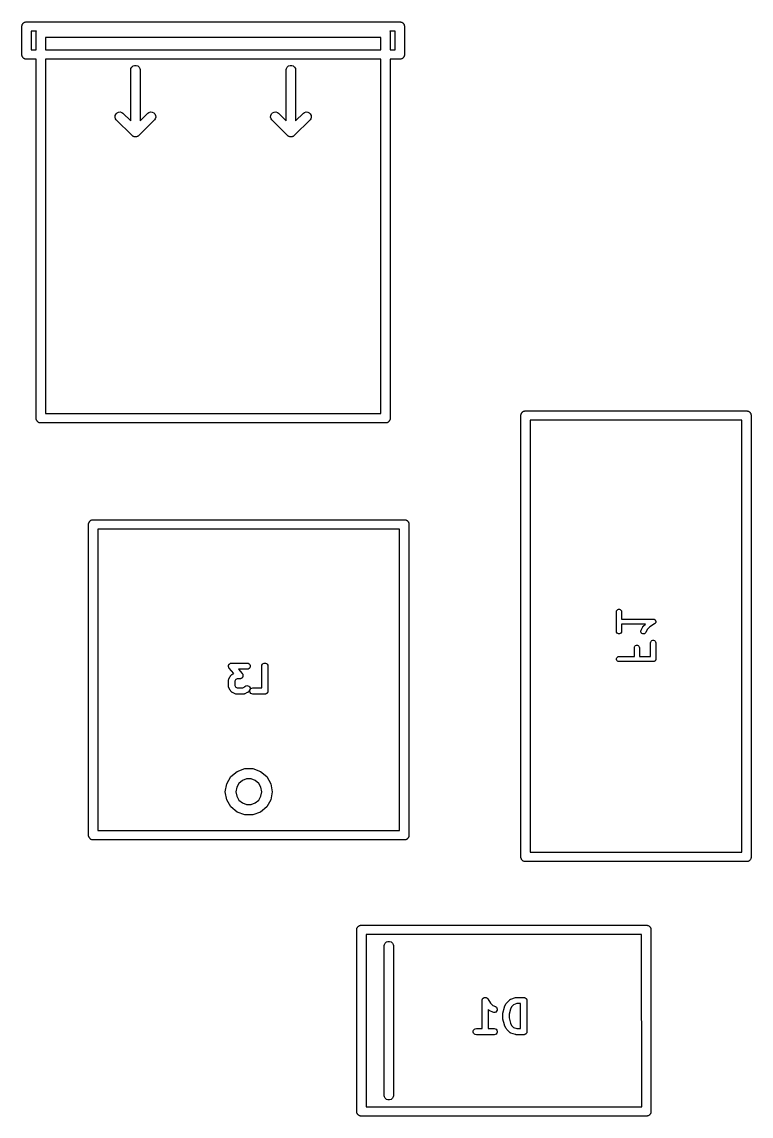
# Model space of a CAD drawing. Extents: x 86 to 122.3, y -103.9 to -55.1.
# Drawn here: x 110.55 to 122.28, y -77.42 to -59.82 of the extents above; entities that cross this region are included whole.
import ezdxf

# ---------------------------------------------------------------- set-up
doc = ezdxf.new("R2010")
doc.units = 0
doc.header["$MEASUREMENT"] = 0
doc.layers.add('BLACK', color=7, linetype='CONTINUOUS')

msp = doc.modelspace()

# ---------------------------------------------------------------- linework, layer by layer
at = {"layer": 'BLACK', "linetype": 'CONTINUOUS'}
for p, q in [((110.574, -59.8404), (110.578, -59.8353)), ((110.578, -59.8353), (110.584, -59.8319)), ((110.584, -59.8319), (110.589, -59.8276)), ((110.589, -59.8276), (110.595, -59.8254)), ((110.595, -59.8254), (110.601, -59.822)), ((110.601, -59.822), (110.607, -59.8209)), ((110.607, -59.8209), (110.614, -59.8186)), ((110.614, -59.8186), (110.62, -59.8186)), ((110.62, -59.8186), (110.62, -59.8186)), ((110.62, -59.8186), (116.633, -59.8186)), ((116.633, -59.8186), (116.64, -59.8186)), ((116.633, -59.8186), (116.633, -59.8186)), ((116.64, -59.8186), (116.646, -59.8209)), ((116.646, -59.8209), (116.653, -59.822)), ((116.653, -59.822), (116.659, -59.8254)), ((116.659, -59.8254), (116.665, -59.8276)), ((116.665, -59.8276), (116.67, -59.8319)), ((116.67, -59.8319), (116.676, -59.8353)), ((116.676, -59.8353), (116.68, -59.8404)), ((110.552, -59.8804), (110.554, -59.8741)), ((110.552, -59.887), (110.552, -59.8804)), ((110.552, -60.3304), (110.552, -59.887)), ((110.552, -59.887), (110.552, -59.887)), ((110.554, -59.8741), (110.555, -59.8676)), ((110.555, -59.8676), (110.559, -59.8618)), ((110.559, -59.8618), (110.561, -59.8555)), ((110.561, -59.8555), (110.565, -59.8504)), ((110.565, -59.8504), (110.569, -59.8446)), ((110.569, -59.8446), (110.574, -59.8404)), ((110.702, -59.9686), (110.702, -60.2686)), ((110.785, -59.9686), (110.702, -59.9686)), ((110.782, -59.9804), (110.784, -59.9741)), ((110.782, -59.987), (110.782, -59.9804)), ((110.782, -60.2686), (110.782, -59.987)), ((110.782, -59.987), (110.782, -59.987)), ((110.784, -59.9741), (110.785, -59.9686)), ((116.469, -59.9686), (116.47, -59.9741)), ((116.552, -59.9686), (116.469, -59.9686)), ((116.47, -59.9741), (116.472, -59.9804)), ((116.472, -59.9804), (116.472, -59.987)), ((116.472, -59.987), (116.472, -59.987)), ((116.472, -59.987), (116.472, -60.2686)), ((116.552, -60.2686), (116.552, -59.9686)), ((116.68, -59.8404), (116.685, -59.8446)), ((116.685, -59.8446), (116.689, -59.8504)), ((116.689, -59.8504), (116.693, -59.8555)), ((116.693, -59.8555), (116.695, -59.8618)), ((116.695, -59.8618), (116.698, -59.8676)), ((116.698, -59.8676), (116.7, -59.8741)), ((116.7, -59.8741), (116.702, -59.8804)), ((116.702, -59.8804), (116.702, -59.887)), ((116.702, -59.887), (116.702, -59.887)), ((116.702, -59.887), (116.702, -60.3502)), ((110.932, -60.0686), (110.932, -60.2686)), ((116.322, -60.0686), (110.932, -60.0686)), ((116.322, -60.2686), (116.322, -60.0686)), ((110.552, -60.3568), (110.552, -60.3304)), ((110.554, -60.3631), (110.552, -60.3568)), ((110.555, -60.3696), (110.554, -60.3631)), ((110.702, -60.2686), (110.782, -60.2686)), ((110.932, -60.2686), (116.322, -60.2686)), ((116.472, -60.2686), (116.552, -60.2686)), ((116.7, -60.3631), (116.698, -60.3696)), ((116.702, -60.3568), (116.7, -60.3631)), ((116.702, -60.3502), (116.702, -60.3502)), ((116.702, -60.3502), (116.702, -60.3568)), ((110.559, -60.3754), (110.555, -60.3696)), ((110.561, -60.3817), (110.559, -60.3754)), ((110.565, -60.3868), (110.561, -60.3817)), ((110.569, -60.3926), (110.565, -60.3868)), ((110.574, -60.3968), (110.569, -60.3926)), ((110.578, -60.4019), (110.574, -60.3968)), ((110.584, -60.4053), (110.578, -60.4019)), ((110.589, -60.4096), (110.584, -60.4053)), ((110.595, -60.4118), (110.589, -60.4096)), ((110.601, -60.4152), (110.595, -60.4118)), ((110.607, -60.4163), (110.601, -60.4152)), ((110.614, -60.4186), (110.607, -60.4163)), ((110.62, -60.4186), (110.614, -60.4186)), ((110.782, -60.4186), (110.62, -60.4186)), ((110.62, -60.4186), (110.62, -60.4186)), ((110.782, -66.1804), (110.782, -60.4186)), ((110.932, -60.4186), (110.932, -66.1186)), ((116.322, -60.4186), (110.932, -60.4186)), ((112.319, -60.5446), (112.339, -60.5276)), ((112.339, -60.5276), (112.364, -60.5186)), ((112.364, -60.5186), (112.39, -60.5186)), ((112.39, -60.5186), (112.415, -60.5276)), ((112.415, -60.5276), (112.435, -60.5446)), ((114.819, -60.5446), (114.839, -60.5276)), ((114.839, -60.5276), (114.864, -60.5186)), ((114.864, -60.5186), (114.89, -60.5186)), ((114.89, -60.5186), (114.915, -60.5276)), ((114.915, -60.5276), (114.935, -60.5446)), ((116.322, -66.1186), (116.322, -60.4186)), ((116.633, -60.4186), (116.472, -60.4186)), ((116.472, -60.4186), (116.472, -66.2002)), ((116.64, -60.4186), (116.633, -60.4186)), ((116.633, -60.4186), (116.633, -60.4186)), ((116.646, -60.4163), (116.64, -60.4186)), ((116.653, -60.4152), (116.646, -60.4163)), ((116.659, -60.4118), (116.653, -60.4152)), ((116.665, -60.4096), (116.659, -60.4118)), ((116.67, -60.4053), (116.665, -60.4096)), ((116.676, -60.4019), (116.67, -60.4053)), ((116.68, -60.3968), (116.676, -60.4019)), ((116.685, -60.3926), (116.68, -60.3968)), ((116.689, -60.3868), (116.685, -60.3926)), ((116.693, -60.3817), (116.689, -60.3868)), ((116.695, -60.3754), (116.693, -60.3817)), ((116.698, -60.3696), (116.695, -60.3754)), ((112.302, -60.587), (112.305, -60.5676)), ((112.302, -61.4125), (112.302, -60.587)), ((112.305, -60.5676), (112.319, -60.5446)), ((112.435, -60.5446), (112.448, -60.5676)), ((112.448, -60.5676), (112.452, -60.587)), ((112.452, -60.587), (112.452, -61.4125)), ((114.802, -60.587), (114.805, -60.5676)), ((114.802, -61.4125), (114.802, -60.587)), ((114.805, -60.5676), (114.819, -60.5446)), ((114.935, -60.5446), (114.948, -60.5676)), ((114.948, -60.5676), (114.952, -60.587)), ((114.952, -60.587), (114.952, -61.4125)), ((112.051, -61.3502), (112.053, -61.3239)), ((112.058, -61.3758), (112.051, -61.3502)), ((112.053, -61.3239), (112.065, -61.2999)), ((112.069, -61.392), (112.058, -61.3758)), ((112.065, -61.2999), (112.083, -61.2812)), ((112.317, -61.6397), (112.069, -61.392)), ((112.083, -61.2812), (112.107, -61.27)), ((112.107, -61.27), (112.134, -61.2677)), ((112.134, -61.2677), (112.159, -61.2746)), ((112.159, -61.2746), (112.175, -61.2859)), ((112.175, -61.2859), (112.302, -61.4125)), ((112.685, -61.392), (112.437, -61.6397)), ((112.452, -61.4125), (112.579, -61.2859)), ((112.579, -61.2859), (112.595, -61.2746)), ((112.595, -61.2746), (112.62, -61.2677)), ((112.62, -61.2677), (112.647, -61.27)), ((112.647, -61.27), (112.671, -61.2812)), ((112.671, -61.2812), (112.689, -61.2999)), ((112.696, -61.3758), (112.685, -61.392)), ((112.689, -61.2999), (112.7, -61.3239)), ((112.703, -61.3502), (112.696, -61.3758)), ((112.7, -61.3239), (112.703, -61.3502)), ((114.551, -61.3502), (114.553, -61.3239)), ((114.558, -61.3758), (114.551, -61.3502)), ((114.553, -61.3239), (114.565, -61.2999)), ((114.569, -61.392), (114.558, -61.3758)), ((114.565, -61.2999), (114.583, -61.2812)), ((114.817, -61.6397), (114.569, -61.392)), ((114.583, -61.2812), (114.607, -61.27)), ((114.607, -61.27), (114.634, -61.2677)), ((114.634, -61.2677), (114.659, -61.2746)), ((114.659, -61.2746), (114.675, -61.2859)), ((114.675, -61.2859), (114.802, -61.4125)), ((115.185, -61.392), (114.937, -61.6397)), ((114.952, -61.4125), (115.079, -61.2859)), ((115.079, -61.2859), (115.095, -61.2746)), ((115.095, -61.2746), (115.12, -61.2677)), ((115.12, -61.2677), (115.147, -61.27)), ((115.147, -61.27), (115.171, -61.2812)), ((115.171, -61.2812), (115.189, -61.2999)), ((115.196, -61.3758), (115.185, -61.392)), ((115.189, -61.2999), (115.2, -61.3239)), ((115.203, -61.3502), (115.196, -61.3758)), ((115.2, -61.3239), (115.203, -61.3502)), ((112.319, -61.6426), (112.317, -61.6397)), ((112.326, -61.6489), (112.319, -61.6426)), ((112.329, -61.6513), (112.326, -61.6489)), ((112.333, -61.656), (112.329, -61.6513)), ((112.329, -61.6513), (112.329, -61.6513)), ((112.336, -61.6574), (112.333, -61.656)), ((112.339, -61.6596), (112.336, -61.6574)), ((112.342, -61.6607), (112.339, -61.6596)), ((112.345, -61.6626), (112.342, -61.6607)), ((112.351, -61.6643), (112.345, -61.6626)), ((112.357, -61.6672), (112.351, -61.6643)), ((112.361, -61.6675), (112.357, -61.6672)), ((112.364, -61.6686), (112.361, -61.6675)), ((112.367, -61.6686), (112.364, -61.6686)), ((112.37, -61.6695), (112.367, -61.6686)), ((112.377, -61.6689), (112.37, -61.6695)), ((112.384, -61.6695), (112.377, -61.6689)), ((112.387, -61.6686), (112.384, -61.6695)), ((112.39, -61.6686), (112.387, -61.6686)), ((112.393, -61.6675), (112.39, -61.6686)), ((112.397, -61.6672), (112.393, -61.6675)), ((112.403, -61.6643), (112.397, -61.6672)), ((112.409, -61.6626), (112.403, -61.6643)), ((112.412, -61.6607), (112.409, -61.6626)), ((112.415, -61.6596), (112.412, -61.6607)), ((112.418, -61.6574), (112.415, -61.6596)), ((112.421, -61.656), (112.418, -61.6574)), ((112.425, -61.6513), (112.421, -61.656)), ((112.428, -61.6489), (112.425, -61.6513)), ((112.425, -61.6513), (112.425, -61.6513)), ((112.435, -61.6426), (112.428, -61.6489)), ((112.437, -61.6397), (112.435, -61.6426)), ((114.819, -61.6426), (114.817, -61.6397)), ((114.826, -61.6489), (114.819, -61.6426)), ((114.829, -61.6513), (114.826, -61.6489)), ((114.833, -61.656), (114.829, -61.6513)), ((114.829, -61.6513), (114.829, -61.6513)), ((114.836, -61.6574), (114.833, -61.656)), ((114.839, -61.6596), (114.836, -61.6574)), ((114.842, -61.6607), (114.839, -61.6596)), ((114.845, -61.6626), (114.842, -61.6607)), ((114.851, -61.6643), (114.845, -61.6626)), ((114.857, -61.6672), (114.851, -61.6643)), ((114.861, -61.6675), (114.857, -61.6672)), ((114.864, -61.6686), (114.861, -61.6675)), ((114.867, -61.6686), (114.864, -61.6686)), ((114.87, -61.6695), (114.867, -61.6686)), ((114.877, -61.6689), (114.87, -61.6695)), ((114.884, -61.6695), (114.877, -61.6689)), ((114.887, -61.6686), (114.884, -61.6695)), ((114.89, -61.6686), (114.887, -61.6686)), ((114.893, -61.6675), (114.89, -61.6686)), ((114.897, -61.6672), (114.893, -61.6675)), ((114.903, -61.6643), (114.897, -61.6672)), ((114.909, -61.6626), (114.903, -61.6643)), ((114.912, -61.6607), (114.909, -61.6626)), ((114.915, -61.6596), (114.912, -61.6607)), ((114.918, -61.6574), (114.915, -61.6596)), ((114.921, -61.656), (114.918, -61.6574)), ((114.925, -61.6513), (114.921, -61.656)), ((114.928, -61.6489), (114.925, -61.6513)), ((114.925, -61.6513), (114.925, -61.6513)), ((114.935, -61.6426), (114.928, -61.6489)), ((114.937, -61.6397), (114.935, -61.6426)), ((110.932, -66.1186), (116.322, -66.1186)), ((118.575, -66.1368), (118.577, -66.1305)), ((118.575, -66.1434), (118.575, -66.1368)), ((118.575, -73.2566), (118.575, -66.1434)), ((118.577, -66.1305), (118.578, -66.124)), ((118.578, -66.124), (118.582, -66.1182)), ((118.582, -66.1182), (118.584, -66.1119)), ((118.584, -66.1119), (118.588, -66.1068)), ((118.588, -66.1068), (118.592, -66.101)), ((118.592, -66.101), (118.597, -66.0968)), ((118.597, -66.0968), (118.601, -66.0917)), ((118.601, -66.0917), (118.607, -66.0883)), ((118.607, -66.0883), (118.612, -66.084)), ((118.612, -66.084), (118.618, -66.0818)), ((118.618, -66.0818), (118.624, -66.0784)), ((118.624, -66.0784), (118.631, -66.0773)), ((118.631, -66.0773), (118.637, -66.075)), ((118.637, -66.075), (118.643, -66.075)), ((118.643, -66.075), (118.643, -66.075)), ((118.643, -66.075), (122.207, -66.075)), ((122.207, -66.075), (122.213, -66.075)), ((122.207, -66.075), (122.207, -66.075)), ((122.213, -66.075), (122.219, -66.0773)), ((122.219, -66.0773), (122.226, -66.0784)), ((122.226, -66.0784), (122.232, -66.0818)), ((122.232, -66.0818), (122.238, -66.084)), ((122.238, -66.084), (122.243, -66.0883)), ((122.243, -66.0883), (122.249, -66.0917)), ((122.249, -66.0917), (122.253, -66.0968)), ((122.253, -66.0968), (122.258, -66.101)), ((122.258, -66.101), (122.262, -66.1068)), ((122.262, -66.1068), (122.266, -66.1119)), ((122.266, -66.1119), (122.268, -66.1182)), ((122.268, -66.1182), (122.272, -66.124)), ((122.272, -66.124), (122.273, -66.1305)), ((122.273, -66.1305), (122.275, -66.1368)), ((122.275, -66.1368), (122.275, -66.1434)), ((122.275, -66.1434), (122.275, -66.1434)), ((122.275, -66.1434), (122.275, -73.2566)), ((110.782, -66.2068), (110.782, -66.1804)), ((110.784, -66.2131), (110.782, -66.2068)), ((110.785, -66.2196), (110.784, -66.2131)), ((110.789, -66.2254), (110.785, -66.2196)), ((110.791, -66.2317), (110.789, -66.2254)), ((110.795, -66.2368), (110.791, -66.2317)), ((110.799, -66.2426), (110.795, -66.2368)), ((110.804, -66.2468), (110.799, -66.2426)), ((110.808, -66.2519), (110.804, -66.2468)), ((110.814, -66.2553), (110.808, -66.2519)), ((110.819, -66.2596), (110.814, -66.2553)), ((110.825, -66.2618), (110.819, -66.2596)), ((110.831, -66.2652), (110.825, -66.2618)), ((110.837, -66.2663), (110.831, -66.2652)), ((110.844, -66.2686), (110.837, -66.2663)), ((110.85, -66.2686), (110.844, -66.2686)), ((116.403, -66.2686), (110.85, -66.2686)), ((110.85, -66.2686), (110.85, -66.2686)), ((116.41, -66.2686), (116.403, -66.2686)), ((116.403, -66.2686), (116.403, -66.2686)), ((116.416, -66.2663), (116.41, -66.2686)), ((116.423, -66.2652), (116.416, -66.2663)), ((116.429, -66.2618), (116.423, -66.2652)), ((116.435, -66.2596), (116.429, -66.2618)), ((116.44, -66.2553), (116.435, -66.2596)), ((116.446, -66.2519), (116.44, -66.2553)), ((116.45, -66.2468), (116.446, -66.2519)), ((116.455, -66.2426), (116.45, -66.2468)), ((116.459, -66.2368), (116.455, -66.2426)), ((116.463, -66.2317), (116.459, -66.2368)), ((116.465, -66.2254), (116.463, -66.2317)), ((116.468, -66.2196), (116.465, -66.2254)), ((116.47, -66.2131), (116.468, -66.2196)), ((116.472, -66.2068), (116.47, -66.2131)), ((116.472, -66.2002), (116.472, -66.2002)), ((116.472, -66.2002), (116.472, -66.2068)), ((118.725, -66.225), (118.725, -73.175)), ((122.125, -66.225), (118.725, -66.225)), ((122.125, -73.175), (122.125, -66.225)), ((111.625, -67.8868), (111.627, -67.8805)), ((111.625, -67.8934), (111.625, -67.8868)), ((111.625, -72.9066), (111.625, -67.8934)), ((111.627, -67.8805), (111.628, -67.874)), ((111.628, -67.874), (111.632, -67.8682)), ((111.632, -67.8682), (111.634, -67.8619)), ((111.634, -67.8619), (111.638, -67.8568)), ((111.638, -67.8568), (111.642, -67.851)), ((111.642, -67.851), (111.647, -67.8468)), ((111.647, -67.8468), (111.651, -67.8417)), ((111.651, -67.8417), (111.657, -67.8383)), ((111.657, -67.8383), (111.662, -67.834)), ((111.662, -67.834), (111.668, -67.8318)), ((111.668, -67.8318), (111.674, -67.8284)), ((111.674, -67.8284), (111.681, -67.8273)), ((111.681, -67.8273), (111.687, -67.825)), ((111.687, -67.825), (111.693, -67.825)), ((111.693, -67.825), (111.693, -67.825)), ((111.693, -67.825), (116.707, -67.825)), ((116.707, -67.825), (116.713, -67.825)), ((116.707, -67.825), (116.707, -67.825)), ((116.713, -67.825), (116.719, -67.8273)), ((116.719, -67.8273), (116.726, -67.8284)), ((116.726, -67.8284), (116.732, -67.8318)), ((116.732, -67.8318), (116.738, -67.834)), ((116.738, -67.834), (116.743, -67.8383)), ((116.743, -67.8383), (116.749, -67.8417)), ((116.749, -67.8417), (116.753, -67.8468)), ((116.753, -67.8468), (116.758, -67.851)), ((116.758, -67.851), (116.762, -67.8568)), ((116.762, -67.8568), (116.766, -67.8619)), ((116.766, -67.8619), (116.768, -67.8682)), ((116.768, -67.8682), (116.772, -67.874)), ((116.772, -67.874), (116.773, -67.8805)), ((116.773, -67.8805), (116.775, -67.8868)), ((116.775, -67.8868), (116.775, -67.8934)), ((116.775, -67.8934), (116.775, -67.8934)), ((116.775, -67.8934), (116.775, -72.9066)), ((111.775, -67.975), (111.775, -72.825)), ((116.625, -67.975), (111.775, -67.975)), ((116.625, -72.825), (116.625, -67.975)), ((120.11, -69.3071), (120.112, -69.293)), ((120.11, -69.6214), (120.11, -69.3071)), ((120.112, -69.293), (120.12, -69.2806)), ((120.12, -69.2806), (120.131, -69.2714)), ((120.131, -69.2714), (120.144, -69.2665)), ((120.144, -69.2665), (120.158, -69.2665)), ((120.158, -69.2665), (120.172, -69.2714)), ((120.172, -69.2714), (120.183, -69.2806)), ((120.183, -69.2806), (120.19, -69.293)), ((120.19, -69.293), (120.192, -69.3071)), ((120.192, -69.3071), (120.192, -69.423)), ((120.192, -69.423), (120.701, -69.423)), ((120.575, -69.5055), (120.192, -69.5055)), ((120.192, -69.5055), (120.192, -69.6214)), ((120.541, -69.5399), (120.575, -69.5055)), ((120.724, -69.4986), (120.649, -69.5487)), ((120.701, -69.423), (120.703, -69.4234)), ((120.703, -69.4234), (120.706, -69.4233)), ((120.706, -69.4233), (120.71, -69.4247)), ((120.71, -69.4247), (120.715, -69.4255)), ((120.715, -69.4255), (120.717, -69.4267)), ((120.717, -69.4267), (120.719, -69.4273)), ((120.719, -69.4273), (120.723, -69.4302)), ((120.723, -69.4302), (120.728, -69.4327)), ((120.726, -69.497), (120.724, -69.4986)), ((120.728, -69.4959), (120.726, -69.497)), ((120.728, -69.4327), (120.729, -69.4344)), ((120.731, -69.4921), (120.728, -69.4959)), ((120.729, -69.4344), (120.731, -69.4358)), ((120.731, -69.4358), (120.734, -69.4399)), ((120.734, -69.4887), (120.731, -69.4921)), ((120.734, -69.4399), (120.737, -69.4437)), ((120.735, -69.4867), (120.734, -69.4887)), ((120.737, -69.4849), (120.735, -69.4867)), ((120.737, -69.4437), (120.738, -69.4458)), ((120.739, -69.4803), (120.737, -69.4849)), ((120.738, -69.4458), (120.739, -69.4477)), ((120.739, -69.4477), (120.74, -69.4525)), ((120.741, -69.4759), (120.739, -69.4803)), ((120.74, -69.4525), (120.742, -69.4571)), ((120.742, -69.4714), (120.741, -69.4736)), ((120.741, -69.4736), (120.741, -69.4759)), ((120.742, -69.4571), (120.742, -69.4594)), ((120.742, -69.4594), (120.742, -69.4616)), ((120.742, -69.4616), (120.742, -69.4665)), ((120.742, -69.4665), (120.742, -69.4714)), ((120.112, -69.6355), (120.11, -69.6214)), ((120.12, -69.6479), (120.112, -69.6355)), ((120.131, -69.6572), (120.12, -69.6479)), ((120.144, -69.6621), (120.131, -69.6572)), ((120.158, -69.6621), (120.144, -69.6621)), ((120.172, -69.6572), (120.158, -69.6621)), ((120.183, -69.6479), (120.172, -69.6572)), ((120.19, -69.6355), (120.183, -69.6479)), ((120.192, -69.6214), (120.19, -69.6355)), ((120.503, -69.6167), (120.507, -69.603)), ((120.504, -69.631), (120.503, -69.6167)), ((120.51, -69.6442), (120.504, -69.631)), ((120.507, -69.603), (120.533, -69.5506)), ((120.519, -69.6546), (120.51, -69.6442)), ((120.532, -69.661), (120.519, -69.6546)), ((120.547, -69.6626), (120.532, -69.661)), ((120.533, -69.5506), (120.537, -69.5453)), ((120.537, -69.5453), (120.541, -69.5399)), ((120.56, -69.6593), (120.547, -69.6626)), ((120.572, -69.6514), (120.56, -69.6593)), ((120.581, -69.6399), (120.572, -69.6514)), ((120.604, -69.5935), (120.581, -69.6399)), ((120.649, -69.5487), (120.604, -69.5935)), ((120.401, -69.8692), (120.408, -69.8568)), ((120.408, -69.8568), (120.419, -69.8476)), ((120.419, -69.8476), (120.432, -69.8427)), ((120.432, -69.8427), (120.446, -69.8427)), ((120.446, -69.8427), (120.46, -69.8476)), ((120.46, -69.8476), (120.471, -69.8568)), ((120.471, -69.8568), (120.478, -69.8692)), ((120.66, -69.8048), (120.662, -69.7907)), ((120.66, -70.0254), (120.66, -69.8048)), ((120.662, -69.7907), (120.67, -69.7782)), ((120.67, -69.7782), (120.681, -69.769)), ((120.681, -69.769), (120.694, -69.7641)), ((120.694, -69.7641), (120.708, -69.7641)), ((120.708, -69.7641), (120.722, -69.769)), ((120.722, -69.769), (120.733, -69.7782)), ((120.733, -69.7782), (120.74, -69.7907)), ((120.74, -69.7907), (120.742, -69.8048)), ((120.742, -69.8048), (120.742, -70.0667)), ((120.115, -70.046), (120.125, -70.0351)), ((120.125, -70.0351), (120.137, -70.0279)), ((120.137, -70.0279), (120.151, -70.0254)), ((120.151, -70.0254), (120.398, -70.0254)), ((120.398, -69.8833), (120.401, -69.8692)), ((120.398, -70.0254), (120.398, -69.8833)), ((120.478, -69.8692), (120.481, -69.8833)), ((120.481, -69.8833), (120.481, -70.0254)), ((120.481, -70.0254), (120.66, -70.0254)), ((113.874, -70.182), (113.875, -70.1772)), ((113.875, -70.1858), (113.874, -70.182)), ((113.875, -70.1723), (113.876, -70.1686)), ((113.875, -70.1772), (113.875, -70.1723)), ((113.875, -70.1896), (113.875, -70.1858)), ((113.876, -70.1942), (113.875, -70.1896)), ((113.876, -70.1648), (113.879, -70.1605)), ((113.876, -70.1686), (113.876, -70.1648)), ((113.877, -70.199), (113.876, -70.1942)), ((113.879, -70.2023), (113.877, -70.199)), ((113.879, -70.1605), (113.881, -70.156)), ((113.881, -70.206), (113.879, -70.2023)), ((113.881, -70.156), (113.883, -70.153)), ((113.884, -70.2097), (113.881, -70.206)), ((113.883, -70.153), (113.885, -70.1496)), ((113.886, -70.2139), (113.884, -70.2097)), ((113.885, -70.1496), (113.889, -70.1464)), ((113.96, -70.2977), (113.886, -70.2139)), ((113.889, -70.1464), (113.892, -70.1427)), ((113.892, -70.1427), (113.895, -70.1407)), ((113.895, -70.1407), (113.898, -70.1382)), ((113.898, -70.1382), (113.902, -70.1364)), ((113.902, -70.1364), (113.907, -70.134)), ((113.907, -70.134), (113.911, -70.1333)), ((113.911, -70.1333), (113.914, -70.1319)), ((113.914, -70.1319), (113.919, -70.1318)), ((113.919, -70.1318), (113.924, -70.131)), ((113.924, -70.131), (114.171, -70.131)), ((114.171, -70.131), (114.189, -70.134)), ((114.189, -70.134), (114.204, -70.1427)), ((114.204, -70.2193), (114.189, -70.2279)), ((114.204, -70.1427), (114.215, -70.156)), ((114.215, -70.206), (114.204, -70.2193)), ((114.215, -70.156), (114.221, -70.1723)), ((114.221, -70.1896), (114.215, -70.206)), ((114.221, -70.1723), (114.221, -70.1896)), ((114.407, -70.181), (114.41, -70.1639)), ((114.407, -70.531), (114.407, -70.181)), ((114.41, -70.1639), (114.419, -70.1488)), ((114.419, -70.1488), (114.432, -70.1377)), ((114.432, -70.1377), (114.448, -70.1317)), ((114.448, -70.1317), (114.466, -70.1317)), ((114.466, -70.1317), (114.482, -70.1377)), ((114.482, -70.1377), (114.495, -70.1488)), ((114.495, -70.1488), (114.504, -70.1639)), ((114.504, -70.1639), (114.507, -70.181)), ((114.507, -70.181), (114.507, -70.581)), ((120.111, -70.0595), (120.115, -70.046)), ((120.111, -70.0738), (120.111, -70.0595)), ((120.115, -70.0873), (120.111, -70.0738)), ((120.125, -70.0983), (120.115, -70.0873)), ((120.137, -70.1054), (120.125, -70.0983)), ((120.151, -70.1079), (120.137, -70.1054)), ((120.701, -70.1079), (120.151, -70.1079)), ((120.705, -70.1073), (120.701, -70.1079)), ((120.708, -70.1073), (120.705, -70.1073)), ((120.712, -70.1061), (120.708, -70.1073)), ((120.715, -70.1054), (120.712, -70.1061)), ((120.718, -70.1036), (120.715, -70.1054)), ((120.722, -70.1024), (120.718, -70.1036)), ((120.725, -70.1001), (120.722, -70.1024)), ((120.728, -70.0983), (120.725, -70.1001)), ((120.73, -70.0955), (120.728, -70.0983)), ((120.733, -70.0932), (120.73, -70.0955)), ((120.735, -70.0901), (120.733, -70.0932)), ((120.737, -70.0873), (120.735, -70.0901)), ((120.738, -70.0839), (120.737, -70.0873)), ((120.74, -70.0808), (120.738, -70.0839)), ((120.741, -70.0772), (120.74, -70.0808)), ((120.742, -70.0738), (120.741, -70.0772)), ((120.742, -70.0667), (120.742, -70.0702)), ((120.742, -70.0702), (120.742, -70.0738)), ((113.876, -70.3982), (113.877, -70.3924)), ((113.877, -70.3924), (113.878, -70.3899)), ((113.878, -70.3899), (113.879, -70.3872)), ((113.879, -70.3872), (113.898, -70.3491)), ((113.898, -70.3491), (113.903, -70.3426)), ((113.903, -70.3426), (113.908, -70.3361)), ((113.908, -70.3361), (113.927, -70.317)), ((113.927, -70.317), (113.933, -70.3124)), ((113.933, -70.3124), (113.94, -70.3077)), ((113.94, -70.3077), (113.96, -70.2977)), ((113.992, -70.3935), (113.984, -70.401)), ((114.012, -70.3833), (113.992, -70.3935)), ((114.057, -70.3833), (114.012, -70.3833)), ((114.171, -70.231), (114.034, -70.231)), ((114.034, -70.231), (114.095, -70.3004)), ((114.062, -70.3825), (114.057, -70.3833)), ((114.067, -70.3824), (114.062, -70.3825)), ((114.07, -70.381), (114.067, -70.3824)), ((114.074, -70.3803), (114.07, -70.381)), ((114.078, -70.3779), (114.074, -70.3803)), ((114.083, -70.3761), (114.078, -70.3779)), ((114.086, -70.3736), (114.083, -70.3761)), ((114.089, -70.3716), (114.086, -70.3736)), ((114.092, -70.3679), (114.089, -70.3716)), ((114.096, -70.3647), (114.092, -70.3679)), ((114.095, -70.3004), (114.097, -70.3046)), ((114.098, -70.3613), (114.096, -70.3647)), ((114.097, -70.3046), (114.1, -70.3083)), ((114.1, -70.3583), (114.098, -70.3613)), ((114.1, -70.3083), (114.102, -70.312)), ((114.102, -70.3537), (114.1, -70.3583)), ((114.102, -70.312), (114.104, -70.3153)), ((114.104, -70.3495), (114.102, -70.3537)), ((114.104, -70.3153), (114.105, -70.3201)), ((114.105, -70.3456), (114.104, -70.3495)), ((114.105, -70.3201), (114.106, -70.3247)), ((114.106, -70.342), (114.105, -70.3456)), ((114.106, -70.3247), (114.106, -70.3285)), ((114.106, -70.3285), (114.107, -70.3323)), ((114.107, -70.3323), (114.106, -70.3371)), ((114.106, -70.3371), (114.106, -70.342)), ((114.189, -70.2279), (114.171, -70.231)), ((113.874, -70.4038), (113.876, -70.3982)), ((113.874, -70.4067), (113.874, -70.4038)), ((113.874, -70.4095), (113.874, -70.4067)), ((113.874, -70.5048), (113.874, -70.4095)), ((113.874, -70.5076), (113.874, -70.5048)), ((113.874, -70.5105), (113.874, -70.5076)), ((113.876, -70.5161), (113.874, -70.5105)), ((113.877, -70.5219), (113.876, -70.5161)), ((113.878, -70.5244), (113.877, -70.5219)), ((113.879, -70.5271), (113.878, -70.5244)), ((113.898, -70.5652), (113.879, -70.5271)), ((113.903, -70.5717), (113.898, -70.5652)), ((113.984, -70.401), (113.974, -70.4213)), ((113.974, -70.4213), (113.974, -70.493)), ((113.974, -70.493), (113.984, -70.5132)), ((113.984, -70.5132), (113.992, -70.5208)), ((113.992, -70.5208), (114.012, -70.531)), ((114.012, -70.531), (114.102, -70.531)), ((114.102, -70.531), (114.123, -70.5208)), ((114.123, -70.5208), (114.136, -70.5075)), ((114.136, -70.5075), (114.15, -70.4975)), ((114.15, -70.4975), (114.167, -70.493)), ((114.167, -70.493), (114.184, -70.4946)), ((114.184, -70.4946), (114.2, -70.5019)), ((114.2, -70.5019), (114.212, -70.5142)), ((114.217, -70.564), (114.207, -70.5782)), ((114.212, -70.5142), (114.22, -70.5299)), ((114.221, -70.5472), (114.217, -70.564)), ((114.217, -70.5723), (114.223, -70.556)), ((114.22, -70.5299), (114.221, -70.5472)), ((114.223, -70.556), (114.235, -70.5426)), ((114.235, -70.5426), (114.25, -70.534)), ((114.25, -70.534), (114.267, -70.531)), ((114.267, -70.531), (114.407, -70.531)), ((113.908, -70.5782), (113.903, -70.5717)), ((113.927, -70.5973), (113.908, -70.5782)), ((113.933, -70.6019), (113.927, -70.5973)), ((113.94, -70.6066), (113.933, -70.6019)), ((113.978, -70.6257), (113.94, -70.6066)), ((113.98, -70.6265), (113.978, -70.6257)), ((113.983, -70.6279), (113.98, -70.6265)), ((113.989, -70.629), (113.983, -70.6279)), ((113.994, -70.6306), (113.989, -70.629)), ((113.997, -70.6305), (113.994, -70.6306)), ((114, -70.631), (113.997, -70.6305)), ((114.114, -70.631), (114, -70.631)), ((114.117, -70.6305), (114.114, -70.631)), ((114.12, -70.6306), (114.117, -70.6305)), ((114.126, -70.629), (114.12, -70.6306)), ((114.131, -70.6279), (114.126, -70.629)), ((114.134, -70.6265), (114.131, -70.6279)), ((114.137, -70.6257), (114.134, -70.6265)), ((114.175, -70.6066), (114.137, -70.6257)), ((114.181, -70.6018), (114.175, -70.6066)), ((114.188, -70.5973), (114.181, -70.6018)), ((114.207, -70.5782), (114.188, -70.5973)), ((114.217, -70.5896), (114.217, -70.5723)), ((114.223, -70.606), (114.217, -70.5896)), ((114.235, -70.6193), (114.223, -70.606)), ((114.25, -70.6279), (114.235, -70.6193)), ((114.267, -70.631), (114.25, -70.6279)), ((114.457, -70.631), (114.267, -70.631)), ((114.461, -70.6302), (114.457, -70.631)), ((114.466, -70.6302), (114.461, -70.6302)), ((114.47, -70.6287), (114.466, -70.6302)), ((114.474, -70.6279), (114.47, -70.6287)), ((114.478, -70.6257), (114.474, -70.6279)), ((114.482, -70.6243), (114.478, -70.6257)), ((114.485, -70.6214), (114.482, -70.6243)), ((114.489, -70.6193), (114.485, -70.6214)), ((114.492, -70.6159), (114.489, -70.6193)), ((114.495, -70.6131), (114.492, -70.6159)), ((114.498, -70.6093), (114.495, -70.6131)), ((114.5, -70.606), (114.498, -70.6093)), ((114.502, -70.6018), (114.5, -70.606)), ((114.504, -70.5981), (114.502, -70.6018)), ((114.505, -70.5937), (114.504, -70.5981)), ((114.506, -70.5896), (114.505, -70.5937)), ((114.507, -70.581), (114.506, -70.5853)), ((114.506, -70.5853), (114.506, -70.5896)), ((113.845, -72.0708), (113.911, -71.9571)), ((113.911, -71.9571), (114.011, -71.8728)), ((114.011, -71.8728), (114.134, -71.8279)), ((114.134, -71.8279), (114.266, -71.8279)), ((114.266, -71.8279), (114.389, -71.8728)), ((114.389, -71.8728), (114.489, -71.9571)), ((114.489, -71.9571), (114.555, -72.0708)), ((113.822, -72.2), (113.845, -72.0708)), ((114.005, -72.1289), (113.992, -72.2)), ((114.041, -72.0664), (114.005, -72.1289)), ((114.096, -72.02), (114.041, -72.0664)), ((114.164, -71.9953), (114.096, -72.02)), ((114.236, -71.9953), (114.164, -71.9953)), ((114.304, -72.02), (114.236, -71.9953)), ((114.359, -72.0664), (114.304, -72.02)), ((114.395, -72.1289), (114.359, -72.0664)), ((114.408, -72.2), (114.395, -72.1289)), ((114.555, -72.0708), (114.578, -72.2)), ((113.845, -72.3292), (113.822, -72.2)), ((113.911, -72.4429), (113.845, -72.3292)), ((113.992, -72.2), (114.005, -72.2711)), ((114.005, -72.2711), (114.041, -72.3336)), ((114.359, -72.3336), (114.395, -72.2711)), ((114.395, -72.2711), (114.408, -72.2)), ((114.555, -72.3292), (114.489, -72.4429)), ((114.578, -72.2), (114.555, -72.3292)), ((114.011, -72.5272), (113.911, -72.4429)), ((114.041, -72.3336), (114.096, -72.38)), ((114.096, -72.38), (114.164, -72.4047)), ((114.164, -72.4047), (114.236, -72.4047)), ((114.236, -72.4047), (114.304, -72.38)), ((114.304, -72.38), (114.359, -72.3336)), ((114.489, -72.4429), (114.389, -72.5272)), ((114.134, -72.5721), (114.011, -72.5272)), ((114.266, -72.5721), (114.134, -72.5721)), ((114.389, -72.5272), (114.266, -72.5721)), ((111.775, -72.825), (116.625, -72.825)), ((111.625, -72.9132), (111.625, -72.9066)), ((111.625, -72.9066), (111.625, -72.9066)), ((111.627, -72.9195), (111.625, -72.9132)), ((111.628, -72.926), (111.627, -72.9195)), ((111.632, -72.9318), (111.628, -72.926)), ((111.634, -72.9381), (111.632, -72.9318)), ((111.638, -72.9432), (111.634, -72.9381)), ((111.642, -72.949), (111.638, -72.9432)), ((111.647, -72.9532), (111.642, -72.949)), ((111.651, -72.9583), (111.647, -72.9532)), ((111.657, -72.9617), (111.651, -72.9583)), ((111.662, -72.966), (111.657, -72.9617)), ((111.668, -72.9682), (111.662, -72.966)), ((111.674, -72.9716), (111.668, -72.9682)), ((111.681, -72.9727), (111.674, -72.9716)), ((111.687, -72.975), (111.681, -72.9727)), ((111.693, -72.975), (111.687, -72.975)), ((116.707, -72.975), (111.693, -72.975)), ((111.693, -72.975), (111.693, -72.975)), ((116.713, -72.975), (116.707, -72.975)), ((116.707, -72.975), (116.707, -72.975)), ((116.719, -72.9727), (116.713, -72.975)), ((116.726, -72.9716), (116.719, -72.9727)), ((116.732, -72.9682), (116.726, -72.9716)), ((116.738, -72.966), (116.732, -72.9682)), ((116.743, -72.9617), (116.738, -72.966)), ((116.749, -72.9583), (116.743, -72.9617)), ((116.753, -72.9532), (116.749, -72.9583)), ((116.758, -72.949), (116.753, -72.9532)), ((116.762, -72.9432), (116.758, -72.949)), ((116.766, -72.9381), (116.762, -72.9432)), ((116.768, -72.9318), (116.766, -72.9381)), ((116.772, -72.926), (116.768, -72.9318)), ((116.773, -72.9195), (116.772, -72.926)), ((116.775, -72.9132), (116.773, -72.9195)), ((116.775, -72.9066), (116.775, -72.9066)), ((116.775, -72.9066), (116.775, -72.9132)), ((118.725, -73.175), (122.125, -73.175)), ((118.575, -73.2632), (118.575, -73.2566)), ((118.575, -73.2566), (118.575, -73.2566)), ((118.577, -73.2695), (118.575, -73.2632)), ((118.578, -73.276), (118.577, -73.2695)), ((118.582, -73.2818), (118.578, -73.276)), ((118.584, -73.2881), (118.582, -73.2818)), ((118.588, -73.2932), (118.584, -73.2881)), ((118.592, -73.299), (118.588, -73.2932)), ((118.597, -73.3032), (118.592, -73.299)), ((118.601, -73.3083), (118.597, -73.3032)), ((118.607, -73.3117), (118.601, -73.3083)), ((118.612, -73.316), (118.607, -73.3117)), ((118.618, -73.3182), (118.612, -73.316)), ((118.624, -73.3216), (118.618, -73.3182)), ((118.631, -73.3227), (118.624, -73.3216)), ((118.637, -73.325), (118.631, -73.3227)), ((118.643, -73.325), (118.637, -73.325)), ((122.207, -73.325), (118.643, -73.325)), ((118.643, -73.325), (118.643, -73.325)), ((122.213, -73.325), (122.207, -73.325)), ((122.207, -73.325), (122.207, -73.325)), ((122.219, -73.3227), (122.213, -73.325)), ((122.226, -73.3216), (122.219, -73.3227)), ((122.232, -73.3182), (122.226, -73.3216)), ((122.238, -73.316), (122.232, -73.3182)), ((122.243, -73.3117), (122.238, -73.316)), ((122.249, -73.3083), (122.243, -73.3117)), ((122.253, -73.3032), (122.249, -73.3083)), ((122.258, -73.299), (122.253, -73.3032)), ((122.262, -73.2932), (122.258, -73.299)), ((122.266, -73.2881), (122.262, -73.2932)), ((122.268, -73.2818), (122.266, -73.2881)), ((122.272, -73.276), (122.268, -73.2818)), ((122.273, -73.2695), (122.272, -73.276)), ((122.275, -73.2632), (122.273, -73.2695)), ((122.275, -73.2566), (122.275, -73.2566)), ((122.275, -73.2566), (122.275, -73.2632)), ((115.936, -77.3293), (115.935, -74.4159)), ((115.935, -74.4159), (115.936, -74.4159)), ((115.936, -74.4093), (115.938, -74.403)), ((115.936, -74.4159), (115.936, -74.4093)), ((115.938, -74.403), (115.939, -74.3965)), ((115.939, -74.3965), (115.942, -74.3907)), ((115.942, -74.3907), (115.945, -74.3844)), ((115.945, -74.3844), (115.949, -74.3793)), ((115.949, -74.3793), (115.952, -74.3735)), ((115.952, -74.3735), (115.957, -74.3693)), ((115.957, -74.3693), (115.962, -74.3642)), ((115.962, -74.3642), (115.967, -74.3608)), ((115.967, -74.3608), (115.972, -74.3565)), ((115.972, -74.3565), (115.979, -74.3543)), ((115.979, -74.3543), (115.984, -74.3509)), ((115.984, -74.3509), (115.991, -74.3498)), ((115.991, -74.3498), (115.997, -74.3475)), ((115.997, -74.3475), (116.004, -74.3475)), ((116.004, -74.3475), (116.004, -74.3475)), ((116.004, -74.3475), (120.597, -74.3475)), ((120.597, -74.3475), (120.604, -74.3475)), ((120.597, -74.3475), (120.597, -74.3475)), ((120.604, -74.3475), (120.61, -74.3498)), ((120.61, -74.3498), (120.617, -74.3509)), ((120.617, -74.3509), (120.622, -74.3543)), ((120.622, -74.3543), (120.629, -74.3565)), ((120.629, -74.3565), (120.634, -74.3608)), ((120.634, -74.3608), (120.639, -74.3642)), ((120.639, -74.3642), (120.644, -74.3693)), ((120.644, -74.3693), (120.649, -74.3735)), ((120.649, -74.3735), (120.652, -74.3793)), ((120.652, -74.3793), (120.656, -74.3844)), ((120.656, -74.3844), (120.659, -74.3907)), ((120.659, -74.3907), (120.662, -74.3965)), ((120.662, -74.3965), (120.663, -74.403)), ((120.663, -74.403), (120.665, -74.4093)), ((120.665, -74.4093), (120.665, -74.4159)), ((120.665, -74.4159), (120.665, -74.4159)), ((120.665, -74.4159), (120.665, -77.3491)), ((116.085, -74.4975), (116.085, -77.2675)), ((120.515, -74.4975), (116.085, -74.4975)), ((116.392, -74.6335), (116.412, -74.6165)), ((116.412, -74.6165), (116.437, -74.6075)), ((116.437, -74.6075), (116.464, -74.6075)), ((116.464, -74.6075), (116.489, -74.6165)), ((116.489, -74.6165), (116.509, -74.6335)), ((120.516, -77.2675), (120.515, -74.4975)), ((116.375, -74.6759), (116.379, -74.6565)), ((116.376, -77.0891), (116.375, -74.6759)), ((116.379, -74.6565), (116.392, -74.6335)), ((116.509, -74.6335), (116.522, -74.6565)), ((116.522, -74.6565), (116.525, -74.6759)), ((116.525, -74.6759), (116.525, -77.0891)), ((117.95, -75.5587), (117.951, -75.556)), ((117.95, -76.0087), (117.95, -75.5587)), ((117.951, -75.5532), (117.952, -75.5475)), ((117.951, -75.556), (117.951, -75.5532)), ((117.952, -75.5475), (117.954, -75.5416)), ((117.954, -75.5416), (117.955, -75.5392)), ((117.955, -75.5392), (117.956, -75.5365)), ((117.956, -75.5365), (117.959, -75.5317)), ((117.959, -75.5317), (117.962, -75.5266)), ((117.962, -75.5266), (117.964, -75.5248)), ((117.964, -75.5248), (117.966, -75.5225)), ((117.966, -75.5225), (117.971, -75.5192)), ((117.971, -75.5192), (117.975, -75.5154)), ((117.975, -75.5154), (117.978, -75.5144)), ((117.978, -75.5144), (117.98, -75.5129)), ((117.98, -75.5129), (117.986, -75.5115)), ((117.986, -75.5115), (117.992, -75.5095)), ((117.992, -75.5095), (117.995, -75.5095)), ((117.995, -75.5095), (117.997, -75.5088)), ((117.997, -75.5088), (118.003, -75.5095)), ((118.003, -75.5095), (118.009, -75.5095)), ((118.009, -75.5095), (118.012, -75.5104)), ((118.012, -75.5104), (118.015, -75.5107)), ((118.015, -75.5107), (118.02, -75.5133)), ((118.02, -75.5133), (118.025, -75.5154)), ((118.025, -75.5154), (118.028, -75.5172)), ((118.028, -75.5172), (118.03, -75.5184)), ((118.03, -75.5184), (118.034, -75.5227)), ((118.034, -75.5227), (118.039, -75.5266)), ((118.039, -75.5266), (118.04, -75.5289)), ((118.04, -75.5289), (118.042, -75.531)), ((118.042, -75.531), (118.087, -75.5983)), ((118.087, -75.5983), (118.125, -75.6366)), ((118.125, -75.6366), (118.166, -75.6568)), ((118.166, -75.6568), (118.18, -75.6672)), ((118.18, -75.6672), (118.189, -75.6817)), ((118.285, -75.7608), (118.309, -75.6656)), ((118.309, -75.6656), (118.311, -75.6606)), ((118.311, -75.6606), (118.313, -75.6554)), ((118.313, -75.6554), (118.337, -75.6078)), ((118.337, -75.6078), (118.342, -75.6013)), ((118.342, -75.6013), (118.346, -75.5948)), ((118.346, -75.5948), (118.394, -75.5471)), ((118.394, -75.5471), (118.396, -75.5455)), ((118.396, -75.5455), (118.398, -75.5433)), ((118.398, -75.5433), (118.403, -75.5405)), ((118.403, -75.5405), (118.408, -75.5372)), ((118.423, -75.6597), (118.405, -75.6952)), ((118.408, -75.5372), (118.411, -75.5364)), ((118.411, -75.5364), (118.413, -75.5351)), ((118.413, -75.5351), (118.485, -75.5113)), ((118.456, -75.6262), (118.423, -75.6597)), ((118.509, -75.6087), (118.456, -75.6262)), ((118.485, -75.5113), (118.493, -75.5101)), ((118.493, -75.5101), (118.5, -75.5087)), ((118.5, -75.5087), (118.62, -75.5087)), ((118.57, -75.6087), (118.509, -75.6087)), ((118.57, -76.0087), (118.57, -75.6087)), ((118.62, -75.5087), (118.624, -75.5095)), ((118.624, -75.5095), (118.628, -75.5095)), ((118.628, -75.5095), (118.632, -75.5109)), ((118.632, -75.5109), (118.637, -75.5117)), ((118.637, -75.5117), (118.64, -75.5139)), ((118.64, -75.5139), (118.645, -75.5154)), ((118.645, -75.5154), (118.648, -75.5182)), ((118.648, -75.5182), (118.652, -75.5204)), ((118.652, -75.5204), (118.654, -75.5237)), ((118.654, -75.5237), (118.658, -75.5266)), ((118.658, -75.5266), (118.66, -75.5303)), ((118.66, -75.5303), (118.663, -75.5337)), ((118.663, -75.5337), (118.664, -75.5378)), ((118.664, -75.5378), (118.667, -75.5416)), ((118.667, -75.5416), (118.667, -75.5459)), ((118.667, -75.5459), (118.669, -75.55)), ((118.669, -75.55), (118.669, -75.5544)), ((118.669, -75.5544), (118.67, -75.5587)), ((118.67, -75.5587), (118.67, -76.0587)), ((118.06, -75.7131), (118.05, -75.7032)), ((118.05, -75.7032), (118.05, -76.0087)), ((118.067, -75.7177), (118.06, -75.7131)), ((118.073, -75.7225), (118.067, -75.7177)), ((118.121, -75.7463), (118.073, -75.7225)), ((118.138, -75.7512), (118.121, -75.7463)), ((118.155, -75.7502), (118.138, -75.7512)), ((118.171, -75.7433), (118.155, -75.7502)), ((118.184, -75.7313), (118.171, -75.7433)), ((118.191, -75.7158), (118.184, -75.7313)), ((118.189, -75.6817), (118.193, -75.6986)), ((118.193, -75.6986), (118.191, -75.7158)), ((118.284, -75.773), (118.285, -75.767)), ((118.284, -75.8444), (118.284, -75.773)), ((118.285, -75.8504), (118.284, -75.8444)), ((118.285, -75.767), (118.285, -75.7608)), ((118.285, -75.8565), (118.285, -75.8504)), ((118.405, -75.6952), (118.384, -75.7791)), ((118.384, -75.7791), (118.384, -75.8382)), ((118.384, -75.8382), (118.405, -75.9222)), ((117.814, -76.0337), (117.826, -76.0204)), ((117.826, -76.0204), (117.841, -76.0117)), ((117.841, -76.0117), (117.858, -76.0087)), ((117.858, -76.0087), (117.95, -76.0087)), ((118.05, -76.0087), (118.143, -76.0087)), ((118.143, -76.0087), (118.16, -76.0117)), ((118.16, -76.0117), (118.175, -76.0204)), ((118.175, -76.0204), (118.187, -76.0337)), ((118.309, -75.9518), (118.285, -75.8565)), ((118.311, -75.9568), (118.309, -75.9518)), ((118.313, -75.962), (118.311, -75.9568)), ((118.337, -76.0096), (118.313, -75.962)), ((118.342, -76.0161), (118.337, -76.0096)), ((118.346, -76.0226), (118.342, -76.0161)), ((118.394, -76.0702), (118.346, -76.0226)), ((118.405, -75.9222), (118.423, -75.9576)), ((118.423, -75.9576), (118.456, -75.9912)), ((118.456, -75.9912), (118.509, -76.0087)), ((118.509, -76.0087), (118.57, -76.0087)), ((117.808, -76.05), (117.814, -76.0337)), ((117.808, -76.0674), (117.808, -76.05)), ((117.814, -76.0837), (117.808, -76.0674)), ((117.826, -76.097), (117.814, -76.0837)), ((117.841, -76.1057), (117.826, -76.097)), ((117.858, -76.1087), (117.841, -76.1057)), ((118.143, -76.1087), (117.858, -76.1087)), ((118.16, -76.1057), (118.143, -76.1087)), ((118.175, -76.097), (118.16, -76.1057)), ((118.187, -76.0837), (118.175, -76.097)), ((118.187, -76.0337), (118.193, -76.05)), ((118.193, -76.0674), (118.187, -76.0837)), ((118.193, -76.05), (118.193, -76.0674)), ((118.396, -76.0719), (118.394, -76.0702)), ((118.398, -76.074), (118.396, -76.0719)), ((118.403, -76.0768), (118.398, -76.074)), ((118.408, -76.0802), (118.403, -76.0768)), ((118.411, -76.0809), (118.408, -76.0802)), ((118.413, -76.0823), (118.411, -76.0809)), ((118.485, -76.1061), (118.413, -76.0823)), ((118.493, -76.1073), (118.485, -76.1061)), ((118.5, -76.1087), (118.493, -76.1073)), ((118.62, -76.1087), (118.5, -76.1087)), ((118.624, -76.1079), (118.62, -76.1087)), ((118.628, -76.1079), (118.624, -76.1079)), ((118.632, -76.1064), (118.628, -76.1079)), ((118.637, -76.1057), (118.632, -76.1064)), ((118.64, -76.1035), (118.637, -76.1057)), ((118.645, -76.102), (118.64, -76.1035)), ((118.648, -76.0992), (118.645, -76.102)), ((118.652, -76.097), (118.648, -76.0992)), ((118.654, -76.0936), (118.652, -76.097)), ((118.658, -76.0908), (118.654, -76.0936)), ((118.66, -76.087), (118.658, -76.0908)), ((118.663, -76.0837), (118.66, -76.087)), ((118.664, -76.0796), (118.663, -76.0837)), ((118.667, -76.0758), (118.664, -76.0796)), ((118.669, -76.0674), (118.667, -76.0715)), ((118.667, -76.0715), (118.667, -76.0758)), ((118.67, -76.0587), (118.669, -76.063)), ((118.669, -76.063), (118.669, -76.0674)), ((116.379, -77.1085), (116.376, -77.0891)), ((116.392, -77.1315), (116.379, -77.1085)), ((116.412, -77.1485), (116.392, -77.1315)), ((116.437, -77.1575), (116.412, -77.1485)), ((116.464, -77.1575), (116.437, -77.1575)), ((116.489, -77.1485), (116.464, -77.1575)), ((116.509, -77.1315), (116.489, -77.1485)), ((116.522, -77.1085), (116.509, -77.1315)), ((116.525, -77.0891), (116.522, -77.1085)), ((115.936, -77.3557), (115.936, -77.3293)), ((115.938, -77.362), (115.936, -77.3557)), ((115.939, -77.3685), (115.938, -77.362)), ((115.942, -77.3743), (115.939, -77.3685)), ((115.945, -77.3806), (115.942, -77.3743)), ((115.949, -77.3857), (115.945, -77.3806)), ((115.952, -77.3915), (115.949, -77.3857)), ((115.957, -77.3957), (115.952, -77.3915)), ((115.962, -77.4008), (115.957, -77.3957)), ((115.967, -77.4042), (115.962, -77.4008)), ((115.972, -77.4085), (115.967, -77.4042)), ((115.979, -77.4107), (115.972, -77.4085)), ((115.984, -77.4141), (115.979, -77.4107)), ((115.991, -77.4152), (115.984, -77.4141)), ((115.997, -77.4175), (115.991, -77.4152)), ((116.004, -77.4175), (115.997, -77.4175)), ((120.597, -77.4175), (116.004, -77.4175)), ((116.004, -77.4175), (116.004, -77.4175)), ((116.085, -77.2675), (120.516, -77.2675)), ((120.604, -77.4175), (120.597, -77.4175)), ((120.597, -77.4175), (120.597, -77.4175)), ((120.61, -77.4152), (120.604, -77.4175)), ((120.617, -77.4141), (120.61, -77.4152)), ((120.622, -77.4107), (120.617, -77.4141)), ((120.629, -77.4085), (120.622, -77.4107)), ((120.634, -77.4042), (120.629, -77.4085)), ((120.639, -77.4008), (120.634, -77.4042)), ((120.644, -77.3957), (120.639, -77.4008)), ((120.649, -77.3915), (120.644, -77.3957)), ((120.652, -77.3857), (120.649, -77.3915)), ((120.656, -77.3806), (120.652, -77.3857)), ((120.659, -77.3743), (120.656, -77.3806)), ((120.662, -77.3685), (120.659, -77.3743)), ((120.663, -77.362), (120.662, -77.3685)), ((120.665, -77.3557), (120.663, -77.362)), ((120.665, -77.3491), (120.665, -77.3491)), ((120.665, -77.3491), (120.665, -77.3557))]:
    msp.add_line(p, q, dxfattribs=at)

doc.saveas('drawing.dxf')
